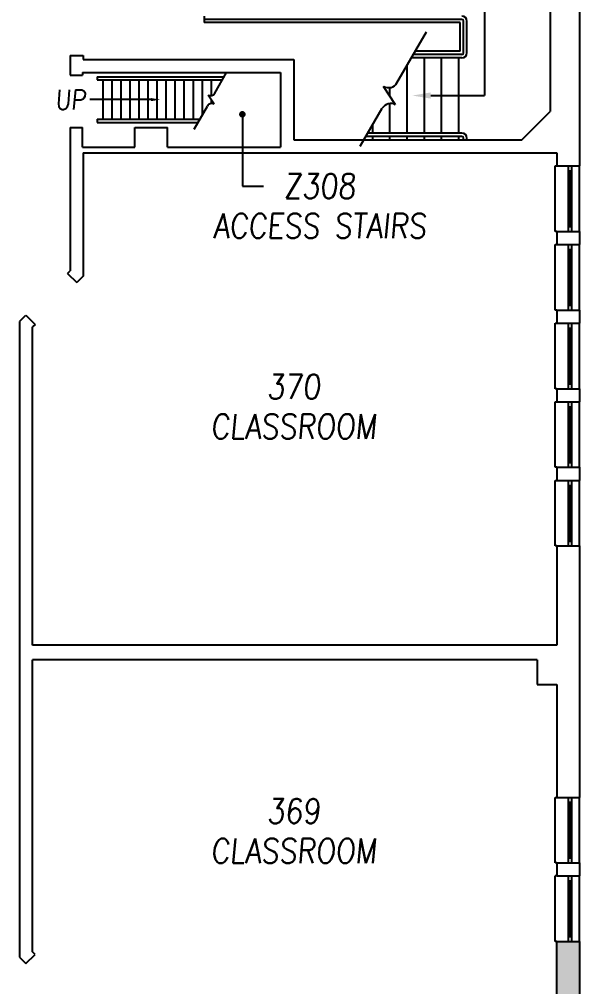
# Model space of a CAD drawing. Extents: x 1017 to 4085, y 665 to 3373.
# Drawn here: x 3715 to 4057, y 1490 to 2081 of the extents above; entities that cross this region are included whole.
import ezdxf
from ezdxf.enums import TextEntityAlignment as Align

# ---------------------------------------------------------------- set-up
doc = ezdxf.new("R2010")
doc.units = 0
doc.header["$MEASUREMENT"] = 0
for name, color, linetype in [('A-BELOW', 111, 'CONTINUOUS'), ('A-FS-ID', 6, 'CONTINUOUS'), ('A-FS-NM', 6, 'CONTINUOUS'), ('A-GLAZ', 191, 'CONTINUOUS'), ('A-STRS', 4, 'CONTINUOUS'), ('A-WL-EX', 171, 'CONTINUOUS'), ('class_FILL', 253, 'CONTINUOUS')]:
    doc.layers.add(name, color=color, linetype=linetype)
doc.styles.get("Standard").update_dxf_attribs({"font": 'ROMANS', "width": 0.85, "oblique": 5, "height": 15})

msp = doc.modelspace()

# ---------------------------------------------------------------- hatches: boundary and pattern name
at = {"layer": 'class_FILL'}
h = msp.add_hatch(color=256, dxfattribs=at)
h.dxf.hatch_style = 1
h.paths.add_polyline_path([(4056.81, 1517.53), (4042.81, 1517.53), (4042.81, 1480.28), (3753.81, 1480.28), (3749.87, 1484.23), (3744.21, 1478.57), (3745.81, 1476.97), (3745.81, 1403.6), (3744.21, 1402), (3749.87, 1396.34), (3753.81, 1400.28), (3753.81, 1472.28), (4042.81, 1472.28), (4042.81, 1446.53), (4030.81, 1446.53), (4030.81, 1422.53), (4042.81, 1422.53), (4042.81, 1353.53), (4056.81, 1353.53)])

# ---------------------------------------------------------------- linework, layer by layer
at = {"layer": 'A-BELOW'}
for p, q in [((4041.81, 1991.03), (4042.81, 1991.03)), ((4041.81, 1951.03), (4041.81, 1991.03)), ((4056.81, 1951.03), (4056.81, 1991.03)), ((4042.81, 1951.03), (4041.81, 1951.03)), ((4041.81, 1943.03), (4042.81, 1943.03)), ((4041.81, 1903.03), (4041.81, 1943.03)), ((4056.81, 1903.03), (4056.81, 1943.03)), ((4042.81, 1903.03), (4041.81, 1903.03)), ((4041.81, 1855.03), (4041.81, 1895.03)), ((4041.81, 1895.03), (4042.81, 1895.03)), ((4056.81, 1855.03), (4056.81, 1895.03)), ((4042.81, 1855.03), (4041.81, 1855.03)), ((4041.81, 1847.03), (4042.81, 1847.03)), ((4041.81, 1807.03), (4041.81, 1847.03)), ((4056.81, 1807.03), (4056.81, 1847.03)), ((4042.81, 1807.03), (4041.81, 1807.03)), ((4041.81, 1759.03), (4041.81, 1799.03)), ((4041.81, 1799.03), (4042.81, 1799.03)), ((4056.81, 1759.03), (4056.81, 1799.03)), ((4042.81, 1759.03), (4041.81, 1759.03)), ((4041.81, 1605.53), (4042.81, 1605.53)), ((4041.81, 1565.53), (4041.81, 1605.53)), ((4056.81, 1565.53), (4056.81, 1605.53)), ((4042.81, 1565.53), (4041.81, 1565.53)), ((4041.81, 1517.53), (4041.81, 1557.53)), ((4042.81, 1557.53), (4041.81, 1557.53)), ((4056.81, 1517.53), (4056.81, 1557.53)), ((4042.81, 1517.53), (4041.81, 1517.53))]:
    msp.add_line(p, q, dxfattribs=at)
at = {"layer": 'A-FS-ID'}
for p, q in [((3850.93, 2022.57), (3850.93, 1978.75)), ((3850.93, 1978.75), (3863.75, 1978.75))]:
    msp.add_line(p, q, dxfattribs=at)
at = {"layer": 'A-FS-ID', "const_width": 2}
msp.add_lwpolyline([(3849.93, 2022.57, 1), (3851.93, 2022.57, 1)], format="xyb", close=True, dxfattribs=at)
at = {"layer": 'A-GLAZ'}
for p, q in [((4049.81, 1991.03), (4049.81, 1951.03)), ((4051.81, 1991.03), (4051.81, 1951.03)), ((4049.81, 1988.03), (4051.81, 1988.03)), ((4050.81, 1988.03), (4050.81, 1954.03)), ((4051.06, 1988.03), (4051.06, 1954.03)), ((4051.56, 1988.03), (4051.56, 1954.03)), ((4049.81, 1954.03), (4051.81, 1954.03)), ((4049.81, 1943.03), (4049.81, 1903.03)), ((4049.81, 1940.03), (4051.81, 1940.03)), ((4050.81, 1940.03), (4050.81, 1906.03)), ((4051.06, 1940.03), (4051.06, 1906.03)), ((4051.56, 1940.03), (4051.56, 1906.03)), ((4051.81, 1943.03), (4051.81, 1903.03)), ((4049.81, 1906.03), (4051.81, 1906.03)), ((4049.81, 1895.03), (4049.81, 1855.03)), ((4049.81, 1892.03), (4051.81, 1892.03)), ((4050.81, 1892.03), (4050.81, 1858.03)), ((4051.06, 1892.03), (4051.06, 1858.03)), ((4051.56, 1892.03), (4051.56, 1858.03)), ((4051.81, 1895.03), (4051.81, 1855.03)), ((4049.81, 1858.03), (4051.81, 1858.03)), ((4049.81, 1847.03), (4049.81, 1807.03)), ((4049.81, 1844.03), (4051.81, 1844.03)), ((4050.81, 1844.03), (4050.81, 1810.03)), ((4051.06, 1844.03), (4051.06, 1810.03)), ((4051.56, 1844.03), (4051.56, 1810.03)), ((4051.81, 1847.03), (4051.81, 1807.03)), ((4049.81, 1810.03), (4051.81, 1810.03)), ((4049.81, 1799.03), (4049.81, 1759.03)), ((4049.81, 1796.03), (4051.81, 1796.03)), ((4050.81, 1796.03), (4050.81, 1762.03)), ((4051.06, 1796.03), (4051.06, 1762.03)), ((4051.56, 1796.03), (4051.56, 1762.03)), ((4051.81, 1799.03), (4051.81, 1759.03)), ((4049.81, 1762.03), (4051.81, 1762.03)), ((4049.81, 1605.53), (4049.81, 1565.53)), ((4049.81, 1602.53), (4051.81, 1602.53)), ((4050.81, 1602.53), (4050.81, 1568.53)), ((4051.06, 1602.53), (4051.06, 1568.53)), ((4051.56, 1602.53), (4051.56, 1568.53)), ((4051.81, 1605.53), (4051.81, 1565.53)), ((4049.81, 1568.53), (4051.81, 1568.53)), ((4049.81, 1557.53), (4049.81, 1517.53)), ((4049.81, 1554.53), (4051.81, 1554.53)), ((4050.81, 1554.53), (4050.81, 1520.53)), ((4051.06, 1554.53), (4051.06, 1520.53)), ((4051.56, 1554.53), (4051.56, 1520.53)), ((4051.81, 1557.53), (4051.81, 1517.53)), ((4049.81, 1520.53), (4051.81, 1520.53))]:
    msp.add_line(p, q, dxfattribs=at)
at = {"layer": 'A-STRS'}
for p, q in [((3998.81, 2105.53), (3998.81, 2034.03)), ((3827.56, 2082.53), (3827.56, 2078.53)), ((3984.94, 2080.53), (3827.56, 2080.53)), ((3985.94, 2060.03), (3985.94, 2079.53)), ((3987.94, 2060.03), (3987.94, 2079.53)), ((3983.94, 2078.53), (3827.56, 2078.53)), ((3945.31, 2041.83), (3963.31, 2073.01)), ((3983.94, 2061.03), (3983.94, 2078.53)), ((3984.94, 2057.03), (3954.09, 2057.03)), ((3984.94, 2059.03), (3955.25, 2059.03)), ((3983.94, 2061.03), (3956.4, 2061.03)), ((3961.81, 2057.03), (3961.81, 2011.03)), ((3972.31, 2057.03), (3972.31, 2011.03)), ((3982.81, 2057.03), (3982.81, 2011.03)), ((3951.31, 2052.22), (3951.31, 2011.03)), ((3762.31, 2045.53), (3762.31, 2043.53)), ((3762.31, 2045.53), (3839.9, 2045.53)), ((3762.31, 2043.53), (3838.74, 2043.53)), ((3765.81, 2043.53), (3765.81, 2019.53)), ((3771.31, 2043.53), (3771.31, 2019.53)), ((3776.81, 2043.53), (3776.81, 2019.53)), ((3782.31, 2043.53), (3782.31, 2019.53)), ((3787.81, 2043.53), (3787.81, 2019.53)), ((3793.31, 2043.53), (3793.31, 2019.53)), ((3798.81, 2043.53), (3798.81, 2019.53)), ((3804.31, 2043.53), (3804.31, 2019.53)), ((3809.81, 2043.53), (3809.81, 2019.53)), ((3815.31, 2043.53), (3815.31, 2019.53)), ((3820.81, 2043.53), (3820.81, 2019.53)), ((3826.31, 2043.53), (3826.31, 2022.01)), ((3831.81, 2043.53), (3831.81, 2033.95)), ((3834.06, 2035.43), (3841.34, 2048.03)), ((3944.51, 2028.44), (3937.12, 2039.63)), ((3940.81, 2038.87), (3940.81, 2034.03)), ((3833.66, 2028.74), (3829.97, 2034.33)), ((3965.92, 2034.03), (3998.81, 2034.03)), ((3795.25, 2031.53), (3757.81, 2031.53)), ((3821.42, 2013.53), (3829.56, 2027.64)), ((3831.81, 2031.53), (3831.81, 2029.12)), ((3922.92, 2003.03), (3936.31, 2026.24)), ((3940.81, 2029.2), (3940.81, 2011.03)), ((3762.31, 2019.53), (3824.89, 2019.53)), ((3762.31, 2019.53), (3762.31, 2017.53)), ((3762.31, 2017.53), (3823.73, 2017.53)), ((3930.31, 2015.85), (3930.31, 2011.03)), ((3984.94, 2009.03), (3926.38, 2009.03)), ((3984.94, 2011.03), (3927.53, 2011.03)), ((3930.31, 2009.03), (3930.31, 2007.03)), ((3940.81, 2009.03), (3940.81, 2007.03)), ((3951.31, 2009.03), (3951.31, 2007.03)), ((3961.81, 2009.03), (3961.81, 2007.03)), ((3972.31, 2009.03), (3972.31, 2007.03)), ((3982.81, 2009.03), (3982.81, 2007.03)), ((3985.94, 2007.03), (3985.94, 2008.03)), ((3987.94, 2007.03), (3987.94, 2008.03))]:
    msp.add_line(p, q, dxfattribs=at)
for centre, radius, start, end in [((3984.94, 2079.53), 3, 0, 90), ((3984.94, 2079.53), 1, 0, 90), ((3984.94, 2060.03), 1, 270, 0), ((3984.94, 2060.03), 3, 270, 0), ((3940.12, 2044.83), 6, 240, 330), ((3831.47, 2036.93), 3, 240, 330), ((3832.16, 2026.14), 3, 60, 150), ((3941.51, 2023.24), 6, 60, 150), ((3984.94, 2008.03), 3, 0, 90), ((3984.94, 2008.03), 1, 0, 90)]:
    msp.add_arc(centre, radius, start, end, dxfattribs=at)
for points in [[(3795.25, 2032.47), (3795.25, 2030.6), (3800.87, 2031.53)], [(3965.92, 2032.16), (3965.92, 2035.91), (3954.67, 2034.03)]]:
    msp.add_solid(points, dxfattribs=at)
at = {"layer": 'A-WL-EX'}
for p, q in [((4056.81, 2152.53), (4056.81, 1991.03)), ((4038.81, 2115.32), (4038.81, 2024.25)), ((3745.81, 2058.53), (3745.81, 2046.53)), ((3745.81, 2058.53), (3753.81, 2058.53)), ((3753.81, 2058.53), (3753.81, 2056.03)), ((3753.81, 2056.03), (3882.31, 2056.03)), ((3882.31, 2056.03), (3882.31, 2007.03)), ((3745.81, 2046.53), (3753.31, 2046.53)), ((3753.31, 2048.03), (3753.31, 2046.53)), ((3753.31, 2048.03), (3874.31, 2048.03)), ((3874.31, 2048.03), (3874.31, 2002.53)), ((4021.6, 2007.03), (4038.81, 2024.25)), ((3745.81, 2014.53), (3753.31, 2014.53)), ((3745.81, 2014.53), (3745.81, 1927.03)), ((3753.31, 2002.53), (3753.31, 2014.53)), ((3785.31, 2002.53), (3785.31, 2014.53)), ((3785.31, 2014.53), (3805.31, 2014.53)), ((3805.31, 2002.53), (3805.31, 2014.53)), ((3753.31, 2002.53), (3785.31, 2002.53)), ((3805.31, 2002.53), (3874.31, 2002.53)), ((3882.31, 2007.03), (4021.6, 2007.03)), ((3753.81, 1999.03), (3753.81, 1923.72)), ((3753.81, 1999.03), (4042.81, 1999.03)), ((4042.81, 1999.03), (4042.81, 1991.03)), ((4042.81, 1991.03), (4056.81, 1991.03)), ((4042.81, 1951.03), (4056.81, 1951.03)), ((4042.81, 1951.03), (4042.81, 1943.03)), ((4056.81, 1951.03), (4056.81, 1943.03)), ((4042.81, 1943.03), (4056.81, 1943.03)), ((3744.21, 1925.43), (3745.81, 1927.03)), ((3744.21, 1925.43), (3749.87, 1919.78)), ((3753.81, 1923.72), (3749.87, 1919.78)), ((4042.81, 1903.03), (4056.81, 1903.03)), ((4042.81, 1903.03), (4042.81, 1895.03)), ((4056.81, 1903.03), (4056.81, 1895.03)), ((3717.16, 1898.38), (3714.81, 1896.03)), ((3714.81, 1896.03), (3714.81, 1507.97)), ((3717.16, 1898.38), (3718.76, 1899.98)), ((3718.76, 1899.98), (3724.41, 1894.32)), ((3724.41, 1894.32), (3722.81, 1892.72)), ((3722.81, 1698.53), (3722.81, 1892.72)), ((4042.81, 1895.03), (4056.81, 1895.03)), ((4042.81, 1855.03), (4056.81, 1855.03)), ((4042.81, 1855.03), (4042.81, 1847.03)), ((4056.81, 1855.03), (4056.81, 1847.03)), ((4042.81, 1847.03), (4056.81, 1847.03)), ((4042.81, 1807.03), (4042.81, 1799.03)), ((4042.81, 1807.03), (4056.81, 1807.03)), ((4056.81, 1807.03), (4056.81, 1799.03)), ((4042.81, 1799.03), (4056.81, 1799.03)), ((4042.81, 1759.03), (4056.81, 1759.03)), ((4042.81, 1759.03), (4042.81, 1698.53)), ((4056.81, 1759.03), (4056.81, 1605.53)), ((4042.81, 1698.53), (3722.81, 1698.53)), ((3722.81, 1511.28), (3722.81, 1689.53)), ((4030.81, 1689.53), (3722.81, 1689.53)), ((4030.81, 1689.53), (4030.81, 1674.53)), ((4030.81, 1674.53), (4042.81, 1674.53)), ((4042.81, 1674.53), (4042.81, 1605.53)), ((4042.81, 1605.53), (4056.81, 1605.53)), ((4042.81, 1565.53), (4042.81, 1557.53)), ((4042.81, 1565.53), (4056.81, 1565.53)), ((4056.81, 1565.53), (4056.81, 1557.53)), ((4042.81, 1557.53), (4056.81, 1557.53)), ((4042.81, 1480.28), (4042.81, 1517.53)), ((4042.81, 1517.53), (4056.81, 1517.53)), ((4056.81, 1517.53), (4056.81, 1353.53)), ((3714.81, 1507.97), (3718.76, 1504.03)), ((3718.76, 1504.03), (3724.41, 1509.68)), ((3724.41, 1509.68), (3722.81, 1511.28))]:
    msp.add_line(p, q, dxfattribs=at)

# ---------------------------------------------------------------- texts
at = {"layer": 'A-FS-ID', "oblique": 5, "width": 0.85}
for s, p in [('Z308', (3898.15, 1978.75)), ('370', (3882.23, 1856.29)), ('369', (3882.23, 1597.14))]:
    msp.add_text(s, height=15, dxfattribs=at).set_placement(p, align=Align.MIDDLE)
at = {"layer": 'A-FS-NM', "oblique": 5, "width": 0.85}
for s, p in [('ACCESS STAIRS', (3898.15, 1954.46)), ('CLASSROOM', (3882.23, 1832.01)), ('CLASSROOM', (3882.23, 1572.85))]:
    msp.add_text(s, height=15, dxfattribs=at).set_placement(p, align=Align.MIDDLE)
at = {"layer": 'A-STRS', "oblique": 5, "width": 0.85}
msp.add_text('UP', height=12, dxfattribs=at).set_placement((3745.97, 2031.53), align=Align.MIDDLE)

doc.saveas('drawing.dxf')
